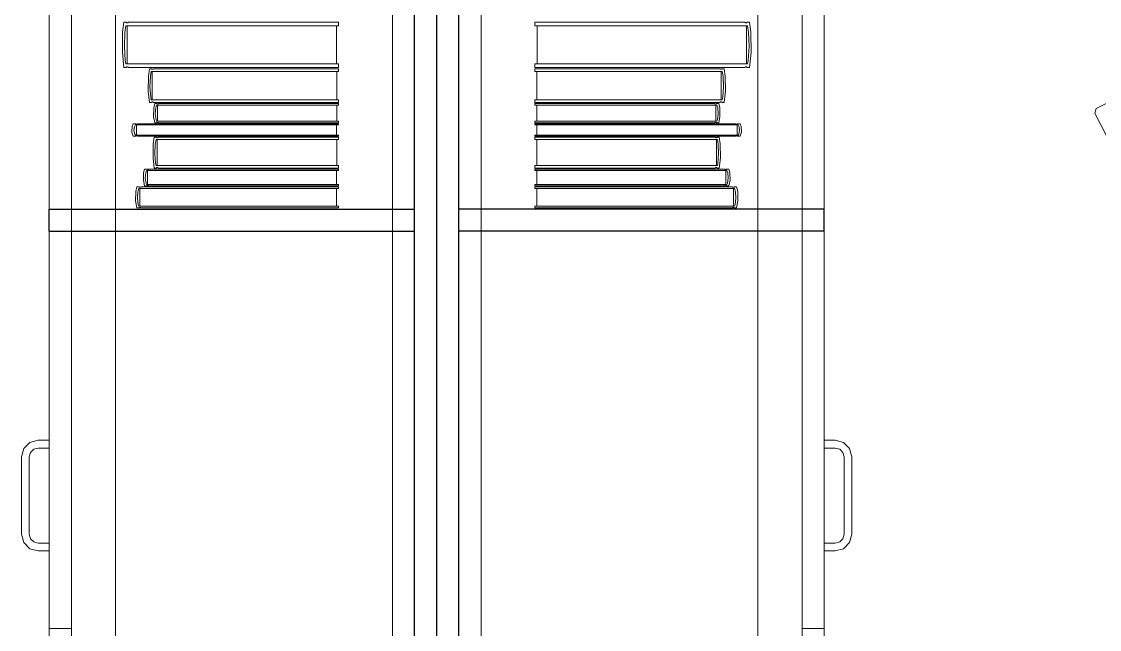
# Model space of a CAD drawing. Header units: inches. Extents: x -38 to 5698, y -33 to 92.
# Drawn here: x 290.36 to 291.334, y 30.23 to 30.779 of the extents above; entities that cross this region are included whole.
import ezdxf

# ---------------------------------------------------------------- set-up
doc = ezdxf.new("R2010")
doc.units = ezdxf.units.IN
doc.header["$MEASUREMENT"] = 0
doc.set_wipeout_variables(frame=1)
doc.linetypes.add('Wipeout_Contour', pattern=[1, 0, -1])
doc.layers.add('Interior - Mobiliario', color=7, linetype='Continuous')

msp = doc.modelspace()

# ---------------------------------------------------------------- linework, layer by layer
at = {"layer": 'Interior - Mobiliario', "color": 175, "linetype": 'Continuous', "lineweight": 13}
for p, q in [((290.40494, 31.33001), (290.40494, 29.87001)), ((290.71494, 29.87001), (290.71494, 31.33001)), ((290.75494, 29.87001), (290.75494, 31.33001)), ((291.06494, 31.33001), (291.06494, 29.87001)), ((290.45228, 30.77898), (290.45122, 30.76996)), ((290.45439, 30.77898), (290.45228, 30.77898)), ((290.45333, 30.76953), (290.45422, 30.77569)), ((290.45422, 30.77569), (290.64628, 30.77569)), ((290.4545, 30.77882), (290.45439, 30.77898)), ((290.45475, 30.77857), (290.4545, 30.77882)), ((290.45501, 30.77839), (290.45475, 30.77857)), ((290.45529, 30.7783), (290.45501, 30.77839)), ((290.45519, 30.77569), (290.45519, 30.74113)), ((290.45558, 30.77829), (290.45529, 30.7783)), ((290.45586, 30.77837), (290.45558, 30.77829)), ((290.45613, 30.77852), (290.45586, 30.77837)), ((290.45638, 30.77876), (290.45613, 30.77852)), ((290.45654, 30.77898), (290.45638, 30.77876)), ((290.64628, 30.77898), (290.45654, 30.77898)), ((290.64434, 30.74113), (290.64434, 30.77569)), ((290.64628, 30.77569), (290.64628, 30.77898)), ((290.8236, 30.77569), (290.8236, 30.77898)), ((290.8236, 30.77898), (291.01334, 30.77898)), ((291.01566, 30.77569), (290.8236, 30.77569)), ((290.82554, 30.74113), (290.82554, 30.77569)), ((291.01334, 30.77898), (291.0135, 30.77876)), ((291.0135, 30.77876), (291.01375, 30.77852)), ((291.01375, 30.77852), (291.01402, 30.77837)), ((291.01402, 30.77837), (291.0143, 30.77829)), ((291.0143, 30.77829), (291.01459, 30.7783)), ((291.01459, 30.7783), (291.01487, 30.77839)), ((291.01469, 30.77569), (291.01469, 30.74113)), ((291.01487, 30.77839), (291.01513, 30.77857)), ((291.01513, 30.77857), (291.01538, 30.77882)), ((291.01538, 30.77882), (291.01549, 30.77898)), ((291.01549, 30.77898), (291.0176, 30.77898)), ((291.01655, 30.76953), (291.01566, 30.77569)), ((291.0176, 30.77898), (291.01866, 30.76996)), ((290.45122, 30.76996), (290.45098, 30.75156)), ((290.45284, 30.75686), (290.45333, 30.76953)), ((291.01704, 30.75686), (291.01655, 30.76953)), ((291.01866, 30.76996), (291.0189, 30.75156)), ((290.45365, 30.74425), (290.45284, 30.75686)), ((291.01623, 30.74425), (291.01704, 30.75686)), ((290.45098, 30.75156), (290.45228, 30.73784)), ((291.0189, 30.75156), (291.0176, 30.73784)), ((290.45228, 30.73784), (290.45439, 30.73784)), ((290.45422, 30.74113), (290.45365, 30.74425)), ((290.64628, 30.74113), (290.45422, 30.74113)), ((290.45439, 30.73784), (290.45455, 30.73806)), ((290.45455, 30.73806), (290.4548, 30.7383)), ((290.4548, 30.7383), (290.45507, 30.73845)), ((290.45507, 30.73845), (290.45536, 30.73853)), ((290.45536, 30.73853), (290.45564, 30.73852)), ((290.45564, 30.73852), (290.45592, 30.73843)), ((290.45592, 30.73843), (290.45619, 30.73825)), ((290.45619, 30.73825), (290.45643, 30.738)), ((290.45643, 30.738), (290.45654, 30.73784)), ((290.45654, 30.73784), (290.64628, 30.73784)), ((290.47539, 30.73684), (290.47446, 30.73015)), ((290.47725, 30.73684), (290.47539, 30.73684)), ((290.47734, 30.73672), (290.47725, 30.73684)), ((290.47756, 30.73654), (290.47734, 30.73672)), ((290.479, 30.73668), (290.47878, 30.7365)), ((290.47914, 30.73684), (290.479, 30.73668)), ((290.64628, 30.73684), (290.47914, 30.73684)), ((290.64628, 30.73784), (290.64628, 30.74113)), ((290.64628, 30.7344), (290.64628, 30.73684)), ((290.8236, 30.73784), (290.8236, 30.74113)), ((290.8236, 30.74113), (291.01566, 30.74113)), ((291.01334, 30.73784), (290.8236, 30.73784)), ((290.8236, 30.7344), (290.8236, 30.73684)), ((290.8236, 30.73684), (290.99074, 30.73684)), ((290.99074, 30.73684), (290.99088, 30.73668)), ((290.99088, 30.73668), (290.9911, 30.7365)), ((290.99232, 30.73654), (290.99254, 30.73672)), ((290.99254, 30.73672), (290.99263, 30.73684)), ((290.99263, 30.73684), (290.99449, 30.73684)), ((290.99449, 30.73684), (290.99542, 30.73015)), ((291.01345, 30.738), (291.01334, 30.73784)), ((291.01369, 30.73825), (291.01345, 30.738)), ((291.01396, 30.73843), (291.01369, 30.73825)), ((291.01424, 30.73852), (291.01396, 30.73843)), ((291.01452, 30.73853), (291.01424, 30.73852)), ((291.01481, 30.73845), (291.01452, 30.73853)), ((291.01508, 30.7383), (291.01481, 30.73845)), ((291.01533, 30.73806), (291.01508, 30.7383)), ((291.01549, 30.73784), (291.01533, 30.73806)), ((291.0176, 30.73784), (291.01549, 30.73784)), ((291.01566, 30.74113), (291.01623, 30.74425)), ((290.47446, 30.73015), (290.47424, 30.71651)), ((290.47588, 30.72044), (290.47632, 30.72983)), ((290.47632, 30.72983), (290.4771, 30.7344)), ((290.4771, 30.7344), (290.64628, 30.7344)), ((290.4778, 30.73641), (290.47756, 30.73654)), ((290.47804, 30.73634), (290.4778, 30.73641)), ((290.47796, 30.7344), (290.47796, 30.70877)), ((290.47829, 30.73633), (290.47804, 30.73634)), ((290.47854, 30.73639), (290.47829, 30.73633)), ((290.47878, 30.7365), (290.47854, 30.73639)), ((290.64457, 30.70877), (290.64457, 30.7344)), ((290.99278, 30.7344), (290.8236, 30.7344)), ((290.82531, 30.70877), (290.82531, 30.7344)), ((290.9911, 30.7365), (290.99134, 30.73639)), ((290.99134, 30.73639), (290.99159, 30.73633)), ((290.99159, 30.73633), (290.99184, 30.73634)), ((290.99184, 30.73634), (290.99209, 30.73641)), ((290.99193, 30.7344), (290.99193, 30.70877)), ((290.99209, 30.73641), (290.99232, 30.73654)), ((290.99357, 30.72983), (290.99278, 30.7344)), ((290.994, 30.72044), (290.99357, 30.72983)), ((290.99542, 30.73015), (290.99564, 30.71651)), ((290.47659, 30.71109), (290.47588, 30.72044)), ((290.99329, 30.71109), (290.994, 30.72044)), ((291.33061, 30.70086), (291.36371, 30.71784)), ((290.47424, 30.71651), (290.47539, 30.70633)), ((290.4771, 30.70877), (290.47659, 30.71109)), ((290.64628, 30.70877), (290.4771, 30.70877)), ((290.64628, 30.70633), (290.64628, 30.70877)), ((290.8236, 30.70633), (290.8236, 30.70877)), ((290.8236, 30.70877), (290.99278, 30.70877)), ((290.99278, 30.70877), (290.99329, 30.71109)), ((290.99564, 30.71651), (290.99449, 30.70633)), ((290.47539, 30.70633), (290.47725, 30.70633)), ((290.47725, 30.70633), (290.47739, 30.7065)), ((290.47739, 30.7065), (290.47761, 30.70667)), ((290.47761, 30.70667), (290.47785, 30.70679)), ((290.47785, 30.70679), (290.4781, 30.70684)), ((290.4781, 30.70684), (290.47835, 30.70684)), ((290.47835, 30.70684), (290.4786, 30.70677)), ((290.4786, 30.70677), (290.47883, 30.70664)), ((290.47883, 30.70664), (290.47905, 30.70645)), ((290.47905, 30.70645), (290.47914, 30.70633)), ((290.47914, 30.70633), (290.64628, 30.70633)), ((290.47936, 30.70153), (290.47915, 30.69376)), ((290.48027, 30.70533), (290.47936, 30.70153)), ((290.48207, 30.70533), (290.48027, 30.70533)), ((290.48074, 30.696), (290.48116, 30.70135)), ((290.48116, 30.70135), (290.48193, 30.70395)), ((290.48193, 30.70395), (290.64628, 30.70395)), ((290.48216, 30.70527), (290.48207, 30.70533)), ((290.48237, 30.70516), (290.48216, 30.70527)), ((290.4826, 30.70509), (290.48237, 30.70516)), ((290.48284, 30.70505), (290.4826, 30.70509)), ((290.48276, 30.70395), (290.48276, 30.68936)), ((290.48308, 30.70504), (290.48284, 30.70505)), ((290.48333, 30.70508), (290.48308, 30.70504)), ((290.48356, 30.70514), (290.48333, 30.70508)), ((290.48377, 30.70524), (290.48356, 30.70514)), ((290.48391, 30.70533), (290.48377, 30.70524)), ((290.64628, 30.70533), (290.48391, 30.70533)), ((290.64462, 30.68936), (290.64462, 30.70395)), ((290.64628, 30.70395), (290.64628, 30.70533)), ((290.99074, 30.70633), (290.8236, 30.70633)), ((290.8236, 30.70395), (290.8236, 30.70533)), ((290.8236, 30.70533), (290.98597, 30.70533)), ((290.98796, 30.70395), (290.8236, 30.70395)), ((290.82526, 30.68936), (290.82526, 30.70395)), ((290.98597, 30.70533), (290.98611, 30.70524)), ((290.98611, 30.70524), (290.98632, 30.70514)), ((290.98632, 30.70514), (290.98655, 30.70508)), ((290.98655, 30.70508), (290.9868, 30.70504)), ((290.9868, 30.70504), (290.98704, 30.70505)), ((290.98704, 30.70505), (290.98728, 30.70509)), ((290.98713, 30.70395), (290.98713, 30.68936)), ((290.98728, 30.70509), (290.98751, 30.70516)), ((290.98751, 30.70516), (290.98772, 30.70527)), ((290.98772, 30.70527), (290.98781, 30.70533)), ((290.98781, 30.70533), (290.98962, 30.70533)), ((290.98872, 30.70135), (290.98796, 30.70395)), ((290.98914, 30.696), (290.98872, 30.70135)), ((290.98962, 30.70533), (290.99052, 30.70153)), ((290.99052, 30.70153), (290.99073, 30.69376)), ((290.99083, 30.70645), (290.99074, 30.70633)), ((290.99105, 30.70664), (290.99083, 30.70645)), ((290.99128, 30.70677), (290.99105, 30.70664)), ((290.99153, 30.70684), (290.99128, 30.70677)), ((290.99178, 30.70684), (290.99153, 30.70684)), ((290.99203, 30.70679), (290.99178, 30.70684)), ((290.99227, 30.70667), (290.99203, 30.70679)), ((290.99249, 30.7065), (290.99227, 30.70667)), ((290.99263, 30.70633), (290.99249, 30.7065)), ((290.99449, 30.70633), (290.99263, 30.70633)), ((291.32928, 30.69681), (291.33061, 30.70086)), ((290.47915, 30.69376), (290.48027, 30.68797)), ((290.48027, 30.68797), (290.48207, 30.68797)), ((290.48143, 30.69068), (290.48074, 30.696)), ((290.48193, 30.68936), (290.48143, 30.69068)), ((290.64628, 30.68936), (290.48193, 30.68936)), ((290.48207, 30.68797), (290.48221, 30.68807)), ((290.48221, 30.68807), (290.48242, 30.68817)), ((290.48242, 30.68817), (290.48265, 30.68823)), ((290.48265, 30.68823), (290.48289, 30.68826)), ((290.48289, 30.68826), (290.48314, 30.68826)), ((290.48314, 30.68826), (290.48338, 30.68822)), ((290.48338, 30.68822), (290.48361, 30.68815)), ((290.48361, 30.68815), (290.48382, 30.68804)), ((290.48382, 30.68804), (290.48391, 30.68797)), ((290.48391, 30.68797), (290.64628, 30.68797)), ((290.64628, 30.68797), (290.64628, 30.68936)), ((290.8236, 30.68797), (290.8236, 30.68936)), ((290.8236, 30.68936), (290.98796, 30.68936)), ((290.98597, 30.68797), (290.8236, 30.68797)), ((290.98606, 30.68804), (290.98597, 30.68797)), ((290.98627, 30.68815), (290.98606, 30.68804)), ((290.9865, 30.68822), (290.98627, 30.68815)), ((290.98674, 30.68826), (290.9865, 30.68822)), ((290.98699, 30.68826), (290.98674, 30.68826)), ((290.98723, 30.68823), (290.98699, 30.68826)), ((290.98746, 30.68817), (290.98723, 30.68823)), ((290.98767, 30.68807), (290.98746, 30.68817)), ((290.98781, 30.68797), (290.98767, 30.68807)), ((290.98962, 30.68797), (290.98781, 30.68797)), ((290.98796, 30.68936), (290.98845, 30.69068)), ((290.98845, 30.69068), (290.98914, 30.696)), ((290.99073, 30.69376), (290.98962, 30.68797)), ((291.3401, 30.67544), (291.32928, 30.69681)), ((290.45987, 30.68456), (290.45964, 30.67963)), ((290.45964, 30.67963), (290.46088, 30.67596)), ((290.46088, 30.68697), (290.45987, 30.68456)), ((290.4629, 30.68697), (290.46088, 30.68697)), ((290.46141, 30.68105), (290.46188, 30.68444)), ((290.46219, 30.67768), (290.46141, 30.68105)), ((290.46188, 30.68444), (290.46274, 30.68609)), ((290.46274, 30.68609), (290.64628, 30.68609)), ((290.463, 30.68693), (290.4629, 30.68697)), ((290.46323, 30.68686), (290.463, 30.68693)), ((290.46349, 30.68682), (290.46323, 30.68686)), ((290.46376, 30.68679), (290.46349, 30.68682)), ((290.46366, 30.68609), (290.46366, 30.67684)), ((290.46403, 30.68679), (290.46376, 30.68679)), ((290.4643, 30.68681), (290.46403, 30.68679)), ((290.46456, 30.68685), (290.4643, 30.68681)), ((290.4648, 30.68691), (290.46456, 30.68685)), ((290.46495, 30.68697), (290.4648, 30.68691)), ((290.64628, 30.68697), (290.46495, 30.68697)), ((290.64443, 30.67684), (290.64443, 30.68609)), ((290.64628, 30.68609), (290.64628, 30.68697)), ((290.8236, 30.68609), (290.8236, 30.68697)), ((290.8236, 30.68697), (291.00493, 30.68697)), ((291.00715, 30.68609), (290.8236, 30.68609)), ((290.82545, 30.67684), (290.82545, 30.68609)), ((291.00493, 30.68697), (291.00508, 30.68691)), ((291.00508, 30.68691), (291.00532, 30.68685)), ((291.00532, 30.68685), (291.00558, 30.68681)), ((291.00558, 30.68681), (291.00585, 30.68679)), ((291.00585, 30.68679), (291.00612, 30.68679)), ((291.00612, 30.68679), (291.00639, 30.68682)), ((291.00622, 30.68609), (291.00622, 30.67684)), ((291.00639, 30.68682), (291.00665, 30.68686)), ((291.00665, 30.68686), (291.00688, 30.68693)), ((291.00688, 30.68693), (291.00698, 30.68697)), ((291.00698, 30.68697), (291.009, 30.68697)), ((291.008, 30.68444), (291.00715, 30.68609)), ((291.00769, 30.67768), (291.00847, 30.68105)), ((291.00847, 30.68105), (291.008, 30.68444)), ((291.009, 30.68697), (291.01001, 30.68456)), ((291.01024, 30.67963), (291.009, 30.67596)), ((291.01001, 30.68456), (291.01024, 30.67963)), ((290.46088, 30.67596), (290.4629, 30.67596)), ((290.46274, 30.67684), (290.46219, 30.67768)), ((290.64628, 30.67684), (290.46274, 30.67684)), ((290.4629, 30.67596), (290.46305, 30.67602)), ((290.46305, 30.67602), (290.46329, 30.67608)), ((290.46329, 30.67608), (290.46355, 30.67612)), ((290.46355, 30.67612), (290.46382, 30.67614)), ((290.46382, 30.67614), (290.46409, 30.67614)), ((290.46409, 30.67614), (290.46436, 30.67612)), ((290.46436, 30.67612), (290.46461, 30.67607)), ((290.46461, 30.67607), (290.46485, 30.676)), ((290.46485, 30.676), (290.46495, 30.67596)), ((290.46495, 30.67596), (290.64628, 30.67596)), ((290.47889, 30.66885), (290.47868, 30.65638)), ((290.4798, 30.67496), (290.47889, 30.66885)), ((290.48161, 30.67496), (290.4798, 30.67496)), ((290.48028, 30.65997), (290.4807, 30.66855)), ((290.4807, 30.66855), (290.48147, 30.67273)), ((290.48147, 30.67273), (290.64628, 30.67273)), ((290.4817, 30.67485), (290.48161, 30.67496)), ((290.48192, 30.67468), (290.4817, 30.67485)), ((290.48214, 30.67456), (290.48192, 30.67468)), ((290.48238, 30.6745), (290.48214, 30.67456)), ((290.4823, 30.67273), (290.4823, 30.64931)), ((290.48263, 30.67449), (290.48238, 30.6745)), ((290.48287, 30.67454), (290.48263, 30.67449)), ((290.4831, 30.67465), (290.48287, 30.67454)), ((290.48332, 30.67481), (290.4831, 30.67465)), ((290.48346, 30.67496), (290.48332, 30.67481)), ((290.64628, 30.67496), (290.48346, 30.67496)), ((290.64462, 30.64931), (290.64462, 30.67273)), ((290.64628, 30.67596), (290.64628, 30.67684)), ((290.64628, 30.67273), (290.64628, 30.67496)), ((290.8236, 30.67596), (290.8236, 30.67684)), ((290.8236, 30.67684), (291.00715, 30.67684)), ((291.00493, 30.67596), (290.8236, 30.67596)), ((290.8236, 30.67273), (290.8236, 30.67496)), ((290.8236, 30.67496), (290.98642, 30.67496)), ((290.98841, 30.67273), (290.8236, 30.67273)), ((290.82526, 30.64931), (290.82526, 30.67273)), ((290.98642, 30.67496), (290.98656, 30.67481)), ((290.98656, 30.67481), (290.98678, 30.67465)), ((290.98678, 30.67465), (290.98701, 30.67454)), ((290.98701, 30.67454), (290.98725, 30.67449)), ((290.98725, 30.67449), (290.9875, 30.6745)), ((290.9875, 30.6745), (290.98774, 30.67456)), ((290.98758, 30.67273), (290.98758, 30.64931)), ((290.98774, 30.67456), (290.98797, 30.67468)), ((290.98797, 30.67468), (290.98818, 30.67485)), ((290.98818, 30.67485), (290.98827, 30.67496)), ((290.98827, 30.67496), (290.99008, 30.67496)), ((290.98918, 30.66855), (290.98841, 30.67273)), ((290.9896, 30.65997), (290.98918, 30.66855)), ((290.99008, 30.67496), (290.99099, 30.66885)), ((290.99099, 30.66885), (290.9912, 30.65638)), ((291.00503, 30.676), (291.00493, 30.67596)), ((291.00527, 30.67607), (291.00503, 30.676)), ((291.00552, 30.67612), (291.00527, 30.67607)), ((291.00579, 30.67614), (291.00552, 30.67612)), ((291.00606, 30.67614), (291.00579, 30.67614)), ((291.00633, 30.67612), (291.00606, 30.67614)), ((291.00659, 30.67608), (291.00633, 30.67612)), ((291.00683, 30.67602), (291.00659, 30.67608)), ((291.00698, 30.67596), (291.00683, 30.67602)), ((291.009, 30.67596), (291.00698, 30.67596)), ((291.00715, 30.67684), (291.00769, 30.67768)), ((290.48097, 30.65142), (290.48028, 30.65997)), ((290.98891, 30.65142), (290.9896, 30.65997)), ((290.47868, 30.65638), (290.4798, 30.64708)), ((290.48147, 30.64931), (290.48097, 30.65142)), ((290.64628, 30.64931), (290.48147, 30.64931)), ((290.64628, 30.64708), (290.64628, 30.64931)), ((290.8236, 30.64708), (290.8236, 30.64931)), ((290.8236, 30.64931), (290.98841, 30.64931)), ((290.98841, 30.64931), (290.98891, 30.65142)), ((290.9912, 30.65638), (290.99008, 30.64708)), ((290.47016, 30.64276), (290.46994, 30.636)), ((290.47112, 30.64608), (290.47016, 30.64276)), ((290.47302, 30.64608), (290.47112, 30.64608)), ((290.47162, 30.63795), (290.47207, 30.6426)), ((290.47207, 30.6426), (290.47287, 30.64487)), ((290.47287, 30.64487), (290.64628, 30.64487)), ((290.47312, 30.64602), (290.47302, 30.64608)), ((290.47334, 30.64593), (290.47312, 30.64602)), ((290.47358, 30.64586), (290.47334, 30.64593)), ((290.47384, 30.64583), (290.47358, 30.64586)), ((290.47375, 30.64487), (290.47375, 30.63216)), ((290.47409, 30.64583), (290.47384, 30.64583)), ((290.47435, 30.64585), (290.47409, 30.64583)), ((290.47459, 30.64591), (290.47435, 30.64585)), ((290.47482, 30.646), (290.47459, 30.64591)), ((290.47496, 30.64608), (290.47482, 30.646)), ((290.64628, 30.64608), (290.47496, 30.64608)), ((290.4798, 30.64708), (290.48161, 30.64708)), ((290.48161, 30.64708), (290.48175, 30.64723)), ((290.48175, 30.64723), (290.48196, 30.64739)), ((290.48196, 30.64739), (290.4822, 30.64749)), ((290.4822, 30.64749), (290.48244, 30.64755)), ((290.48244, 30.64755), (290.48268, 30.64754)), ((290.48268, 30.64754), (290.48293, 30.64748)), ((290.48293, 30.64748), (290.48315, 30.64736)), ((290.48315, 30.64736), (290.48336, 30.64719)), ((290.48336, 30.64719), (290.48346, 30.64708)), ((290.48346, 30.64708), (290.64628, 30.64708)), ((290.64453, 30.63216), (290.64453, 30.64487)), ((290.64628, 30.64487), (290.64628, 30.64608)), ((290.98642, 30.64708), (290.8236, 30.64708)), ((290.8236, 30.64487), (290.8236, 30.64608)), ((290.8236, 30.64608), (290.99492, 30.64608)), ((290.99701, 30.64487), (290.8236, 30.64487)), ((290.82535, 30.63216), (290.82535, 30.64487)), ((290.98652, 30.64719), (290.98642, 30.64708)), ((290.98673, 30.64736), (290.98652, 30.64719)), ((290.98696, 30.64748), (290.98673, 30.64736)), ((290.9872, 30.64754), (290.98696, 30.64748)), ((290.98744, 30.64755), (290.9872, 30.64754)), ((290.98768, 30.64749), (290.98744, 30.64755)), ((290.98792, 30.64739), (290.98768, 30.64749)), ((290.98813, 30.64723), (290.98792, 30.64739)), ((290.98827, 30.64708), (290.98813, 30.64723)), ((290.99008, 30.64708), (290.98827, 30.64708)), ((290.99492, 30.64608), (290.99506, 30.646)), ((290.99506, 30.646), (290.99529, 30.64591)), ((290.99529, 30.64591), (290.99553, 30.64585)), ((290.99553, 30.64585), (290.99579, 30.64583)), ((290.99579, 30.64583), (290.99604, 30.64583)), ((290.99604, 30.64583), (290.9963, 30.64586)), ((290.99613, 30.64487), (290.99613, 30.63216)), ((290.9963, 30.64586), (290.99654, 30.64593)), ((290.99654, 30.64593), (290.99676, 30.64602)), ((290.99676, 30.64602), (290.99686, 30.64608)), ((290.99686, 30.64608), (290.99876, 30.64608)), ((290.99781, 30.6426), (290.99701, 30.64487)), ((290.99826, 30.63795), (290.99781, 30.6426)), ((290.99876, 30.64608), (290.99972, 30.64276)), ((290.99972, 30.64276), (290.99994, 30.636)), ((290.4641, 30.62995), (290.4631, 30.6258)), ((290.46608, 30.62995), (290.4641, 30.62995)), ((290.46618, 30.62988), (290.46608, 30.62995)), ((290.46641, 30.62976), (290.46618, 30.62988)), ((290.46666, 30.62968), (290.46641, 30.62976)), ((290.46693, 30.62964), (290.46666, 30.62968)), ((290.4672, 30.62964), (290.46693, 30.62964)), ((290.46746, 30.62967), (290.4672, 30.62964)), ((290.46771, 30.62974), (290.46746, 30.62967)), ((290.46795, 30.62985), (290.46771, 30.62974)), ((290.4681, 30.62995), (290.46795, 30.62985)), ((290.64628, 30.62995), (290.4681, 30.62995)), ((290.46994, 30.636), (290.47112, 30.63095)), ((290.47112, 30.63095), (290.47302, 30.63095)), ((290.47235, 30.63331), (290.47162, 30.63795)), ((290.47287, 30.63216), (290.47235, 30.63331)), ((290.64628, 30.63216), (290.47287, 30.63216)), ((290.47302, 30.63095), (290.47317, 30.63103)), ((290.47317, 30.63103), (290.47339, 30.63112)), ((290.47339, 30.63112), (290.47364, 30.63118)), ((290.47364, 30.63118), (290.47389, 30.63121)), ((290.47389, 30.63121), (290.47415, 30.6312)), ((290.47415, 30.6312), (290.4744, 30.63117)), ((290.4744, 30.63117), (290.47465, 30.6311)), ((290.47465, 30.6311), (290.47487, 30.63101)), ((290.47487, 30.63101), (290.47496, 30.63095)), ((290.47496, 30.63095), (290.64628, 30.63095)), ((290.64628, 30.63095), (290.64628, 30.63216)), ((290.64628, 30.62844), (290.64628, 30.62995)), ((290.8236, 30.63095), (290.8236, 30.63216)), ((290.8236, 30.63216), (290.99701, 30.63216)), ((290.99492, 30.63095), (290.8236, 30.63095)), ((290.8236, 30.62844), (290.8236, 30.62995)), ((290.8236, 30.62995), (291.00178, 30.62995)), ((290.99501, 30.63101), (290.99492, 30.63095)), ((290.99524, 30.6311), (290.99501, 30.63101)), ((290.99548, 30.63117), (290.99524, 30.6311)), ((290.99573, 30.6312), (290.99548, 30.63117)), ((290.99599, 30.63121), (290.99573, 30.6312)), ((290.99624, 30.63118), (290.99599, 30.63121)), ((290.99649, 30.63112), (290.99624, 30.63118)), ((290.99671, 30.63103), (290.99649, 30.63112)), ((290.99686, 30.63095), (290.99671, 30.63103)), ((290.99876, 30.63095), (290.99686, 30.63095)), ((290.99701, 30.63216), (290.99753, 30.63331)), ((290.99753, 30.63331), (290.99826, 30.63795)), ((290.99994, 30.636), (290.99876, 30.63095)), ((291.00178, 30.62995), (291.00193, 30.62985)), ((291.00193, 30.62985), (291.00217, 30.62974)), ((291.00217, 30.62974), (291.00242, 30.62967)), ((291.00242, 30.62967), (291.00269, 30.62964)), ((291.00269, 30.62964), (291.00295, 30.62964)), ((291.00295, 30.62964), (291.00322, 30.62968)), ((291.00322, 30.62968), (291.00347, 30.62976)), ((291.00347, 30.62976), (291.0037, 30.62988)), ((291.0037, 30.62988), (291.0038, 30.62995)), ((291.0038, 30.62995), (291.00578, 30.62995)), ((291.00578, 30.62995), (291.00678, 30.6258)), ((290.4631, 30.6258), (290.46288, 30.61732)), ((290.46462, 30.61977), (290.46509, 30.6256)), ((290.46509, 30.6256), (290.46592, 30.62844)), ((290.46592, 30.62844), (290.64628, 30.62844)), ((291.00396, 30.62844), (290.8236, 30.62844)), ((291.00479, 30.6256), (291.00396, 30.62844)), ((291.00526, 30.61977), (291.00479, 30.6256)), ((291.00678, 30.6258), (291.007, 30.61732)), ((290.36195, 30.39351), (290.36744, 30.399)), ((290.36744, 30.399), (290.37494, 30.40101)), ((290.37494, 30.40101), (290.38494, 30.40101)), ((290.38494, 30.40101), (290.38494, 30.39401)), ((291.09494, 30.40101), (291.08494, 30.40101)), ((291.08494, 30.40101), (291.08494, 30.39401)), ((291.10244, 30.399), (291.09494, 30.40101)), ((291.10793, 30.39351), (291.10244, 30.399)), ((290.35994, 30.38601), (290.36195, 30.39351)), ((290.36801, 30.39001), (290.36694, 30.38601)), ((290.37094, 30.39293), (290.36801, 30.39001)), ((290.37494, 30.39401), (290.37094, 30.39293)), ((290.38494, 30.39401), (290.37494, 30.39401)), ((291.08494, 30.39401), (291.09494, 30.39401)), ((291.09494, 30.39401), (291.09894, 30.39293)), ((291.09894, 30.39293), (291.10187, 30.39001)), ((291.10187, 30.39001), (291.10294, 30.38601)), ((291.10994, 30.38601), (291.10793, 30.39351)), ((290.35994, 30.31601), (290.35994, 30.38601)), ((290.36694, 30.38601), (290.36694, 30.31601)), ((291.10294, 30.38601), (291.10294, 30.31601)), ((291.10994, 30.31601), (291.10994, 30.38601)), ((290.36195, 30.30851), (290.35994, 30.31601)), ((290.36744, 30.30302), (290.36195, 30.30851)), ((290.36694, 30.31601), (290.36801, 30.31201)), ((290.36801, 30.31201), (290.37094, 30.30908)), ((290.37094, 30.30908), (290.37494, 30.30801)), ((291.09894, 30.30908), (291.09494, 30.30801)), ((291.10187, 30.31201), (291.09894, 30.30908)), ((291.10294, 30.31601), (291.10187, 30.31201)), ((291.10244, 30.30302), (291.10793, 30.30851)), ((291.10793, 30.30851), (291.10994, 30.31601)), ((290.37494, 30.30101), (290.36744, 30.30302)), ((290.37494, 30.30801), (290.38494, 30.30801)), ((290.38494, 30.30101), (290.37494, 30.30101)), ((290.38494, 30.30801), (290.38494, 30.30101)), ((291.09494, 30.30801), (291.08494, 30.30801)), ((291.08494, 30.30801), (291.08494, 30.30101)), ((291.08494, 30.30101), (291.09494, 30.30101)), ((291.09494, 30.30101), (291.10244, 30.30302)), ((290.38494, 30.23101), (290.40494, 30.23101)), ((291.08494, 30.23101), (291.06494, 30.23101))]:
    msp.add_line(p, q, dxfattribs=at)

# ---------------------------------------------------------------- next in the draw order: wipeouts: each hides what was drawn before it
at = {"color": 254, "linetype": 'Wipeout_Contour', "lineweight": 0, "ltscale": 9701.680256}
msp.add_wipeout([(290.38494, 30.61001), (290.38494, 30.59001), (290.71494, 30.59001), (290.71494, 30.61001)], dxfattribs=at).dxf.layer = 'Interior - Mobiliario'
at = {"color": 254, "linetype": 'Wipeout_Contour', "lineweight": 0, "ltscale": 9703.160138}
msp.add_wipeout([(291.08494, 30.61001), (290.75494, 30.61001), (290.75494, 30.59001), (291.08494, 30.59001)], dxfattribs=at).dxf.layer = 'Interior - Mobiliario'

# ---------------------------------------------------------------- next in the draw order: linework, layer by layer
at = {"layer": 'Interior - Mobiliario', "color": 175, "linetype": 'Continuous', "lineweight": 13}
for p, q in [((290.38494, 29.85001), (290.38494, 31.35001)), ((291.08494, 29.85001), (291.08494, 31.35001)), ((290.38494, 31.33001), (290.38494, 29.87001)), ((290.38494, 31.33001), (290.38494, 29.87001)), ((290.40494, 31.33001), (290.40494, 29.87001)), ((290.40494, 31.33001), (290.40494, 29.87001)), ((291.06494, 31.33001), (291.06494, 29.87001)), ((291.06494, 31.33001), (291.06494, 29.87001)), ((291.08494, 31.33001), (291.08494, 29.87001)), ((291.08494, 31.33001), (291.08494, 29.87001)), ((290.40494, 31.31001), (290.40494, 29.89001)), ((290.44494, 29.89001), (290.44494, 31.31001)), ((290.69494, 31.31001), (290.69494, 29.89001)), ((290.77494, 31.31001), (290.77494, 29.89001)), ((291.02494, 29.89001), (291.02494, 31.31001)), ((291.06494, 31.31001), (291.06494, 29.89001)), ((290.38494, 30.61001), (290.38494, 30.96901)), ((290.40494, 30.61001), (290.40494, 30.96901)), ((291.06494, 30.61001), (291.06494, 30.96901)), ((291.08494, 30.61001), (291.08494, 30.96901)), ((290.46538, 30.61396), (290.46462, 30.61977)), ((290.46683, 30.62844), (290.46683, 30.61252)), ((290.64446, 30.61252), (290.64446, 30.62844)), ((290.82542, 30.61252), (290.82542, 30.62844)), ((291.00305, 30.62844), (291.00305, 30.61252)), ((291.0045, 30.61396), (291.00526, 30.61977)), ((290.71494, 30.61001), (290.38494, 30.61001)), ((290.38494, 30.61001), (290.38494, 30.59001)), ((290.38494, 30.61001), (290.38494, 30.59001)), ((290.38494, 30.61001), (290.40494, 30.61001)), ((290.46288, 30.61732), (290.4641, 30.61101)), ((290.4641, 30.61101), (290.46608, 30.61101)), ((290.46592, 30.61252), (290.46538, 30.61396)), ((290.64628, 30.61252), (290.46592, 30.61252)), ((290.46608, 30.61101), (290.46623, 30.61111)), ((290.46623, 30.61111), (290.46647, 30.61122)), ((290.46647, 30.61122), (290.46672, 30.61129)), ((290.46672, 30.61129), (290.46699, 30.61132)), ((290.46699, 30.61132), (290.46725, 30.61132)), ((290.46725, 30.61132), (290.46752, 30.61128)), ((290.46752, 30.61128), (290.46777, 30.6112)), ((290.46777, 30.6112), (290.468, 30.61108)), ((290.468, 30.61108), (290.4681, 30.61101)), ((290.4681, 30.61101), (290.64628, 30.61101)), ((290.64628, 30.61101), (290.64628, 30.61252)), ((290.71494, 30.59001), (290.71494, 30.61001)), ((290.75494, 30.61001), (291.08494, 30.61001)), ((290.75494, 30.59001), (290.75494, 30.61001)), ((290.8236, 30.61101), (290.8236, 30.61252)), ((290.8236, 30.61252), (291.00396, 30.61252)), ((291.00178, 30.61101), (290.8236, 30.61101)), ((291.00188, 30.61108), (291.00178, 30.61101)), ((291.00211, 30.6112), (291.00188, 30.61108)), ((291.00236, 30.61128), (291.00211, 30.6112)), ((291.00263, 30.61132), (291.00236, 30.61128)), ((291.00289, 30.61132), (291.00263, 30.61132)), ((291.00316, 30.61129), (291.00289, 30.61132)), ((291.00341, 30.61122), (291.00316, 30.61129)), ((291.00365, 30.61111), (291.00341, 30.61122)), ((291.0038, 30.61101), (291.00365, 30.61111)), ((291.00578, 30.61101), (291.0038, 30.61101)), ((291.00396, 30.61252), (291.0045, 30.61396)), ((291.007, 30.61732), (291.00578, 30.61101)), ((291.08494, 30.61001), (291.06494, 30.61001)), ((291.08494, 30.61001), (291.08494, 30.59001)), ((291.08494, 30.61001), (291.08494, 30.59001)), ((290.38494, 30.59001), (290.71494, 30.59001)), ((290.38494, 30.59001), (290.38494, 30.23101)), ((290.38494, 30.59001), (290.40494, 30.59001)), ((290.40494, 30.59001), (290.40494, 30.23101)), ((291.08494, 30.59001), (290.75494, 30.59001)), ((291.06494, 30.59001), (291.06494, 30.23101)), ((291.08494, 30.59001), (291.06494, 30.59001)), ((291.08494, 30.59001), (291.08494, 30.23101))]:
    msp.add_line(p, q, dxfattribs=at)
at = {"layer": 'Interior - Mobiliario', "color": 175, "linetype": 'Continuous', "lineweight": 30}
for p, q in [((290.38494, 30.61001), (290.71494, 30.61001)), ((290.38494, 30.59001), (290.38494, 30.61001)), ((290.71494, 30.59001), (290.71494, 30.61001)), ((290.75494, 30.59001), (290.75494, 30.61001)), ((291.08494, 30.61001), (290.75494, 30.61001)), ((291.08494, 30.59001), (291.08494, 30.61001)), ((290.38494, 30.59001), (290.71494, 30.59001)), ((291.08494, 30.59001), (290.75494, 30.59001))]:
    msp.add_line(p, q, dxfattribs=at)

# ---------------------------------------------------------------- next in the draw order: wipeouts: each hides what was drawn before it
at = {"color": 254, "linetype": 'Wipeout_Contour', "lineweight": 0, "ltscale": 9702.380634}
msp.add_wipeout([(290.71494, 31.33001), (290.71494, 29.87001), (290.73494, 29.87001), (290.73494, 31.33001)], dxfattribs=at).dxf.layer = 'Interior - Mobiliario'

# ---------------------------------------------------------------- next in the draw order: linework, layer by layer
at = {"layer": 'Interior - Mobiliario', "color": 175, "linetype": 'Continuous', "lineweight": 13}
for p, q in [((290.73494, 31.35001), (290.73494, 29.85001)), ((290.71494, 31.33001), (290.71494, 29.87001)), ((290.71494, 29.87001), (290.71494, 31.33001)), ((290.71494, 29.87001), (290.71494, 31.33001)), ((290.71494, 29.87001), (290.71494, 31.33001)), ((290.73494, 29.87001), (290.73494, 31.33001)), ((290.73494, 29.87001), (290.73494, 31.33001)), ((290.73494, 29.89001), (290.73494, 31.31001)), ((290.71494, 30.61001), (290.38494, 30.61001)), ((290.71494, 30.59001), (290.71494, 30.61001)), ((290.38494, 30.59001), (290.71494, 30.59001))]:
    msp.add_line(p, q, dxfattribs=at)
at = {"layer": 'Interior - Mobiliario', "color": 175, "linetype": 'Continuous', "lineweight": 30}
for p, q in [((290.71494, 29.87001), (290.71494, 31.33001)), ((290.73494, 29.87001), (290.73494, 31.33001))]:
    msp.add_line(p, q, dxfattribs=at)

# ---------------------------------------------------------------- next in the draw order: wipeouts: each hides what was drawn before it
at = {"color": 254, "linetype": 'Wipeout_Contour', "lineweight": 0, "ltscale": 9702.460628}
msp.add_wipeout([(290.75494, 31.33001), (290.73494, 31.33001), (290.73494, 29.87001), (290.75494, 29.87001)], dxfattribs=at).dxf.layer = 'Interior - Mobiliario'

# ---------------------------------------------------------------- next in the draw order: linework, layer by layer
at = {"layer": 'Interior - Mobiliario', "color": 175, "linetype": 'Continuous', "lineweight": 13}
for p, q in [((290.73494, 31.35001), (290.73494, 29.85001)), ((290.73494, 29.87001), (290.73494, 31.33001)), ((290.73494, 29.87001), (290.73494, 31.33001)), ((290.75494, 31.33001), (290.75494, 29.87001)), ((290.75494, 29.87001), (290.75494, 31.33001)), ((290.75494, 29.87001), (290.75494, 31.33001)), ((290.75494, 29.87001), (290.75494, 31.33001)), ((290.73494, 29.89001), (290.73494, 31.31001)), ((290.75494, 30.61001), (291.08494, 30.61001)), ((290.75494, 30.59001), (290.75494, 30.61001)), ((291.08494, 30.59001), (290.75494, 30.59001))]:
    msp.add_line(p, q, dxfattribs=at)
at = {"layer": 'Interior - Mobiliario', "color": 175, "linetype": 'Continuous', "lineweight": 30}
for p, q in [((290.73494, 29.87001), (290.73494, 31.33001)), ((290.75494, 29.87001), (290.75494, 31.33001))]:
    msp.add_line(p, q, dxfattribs=at)

doc.saveas('drawing.dxf')
